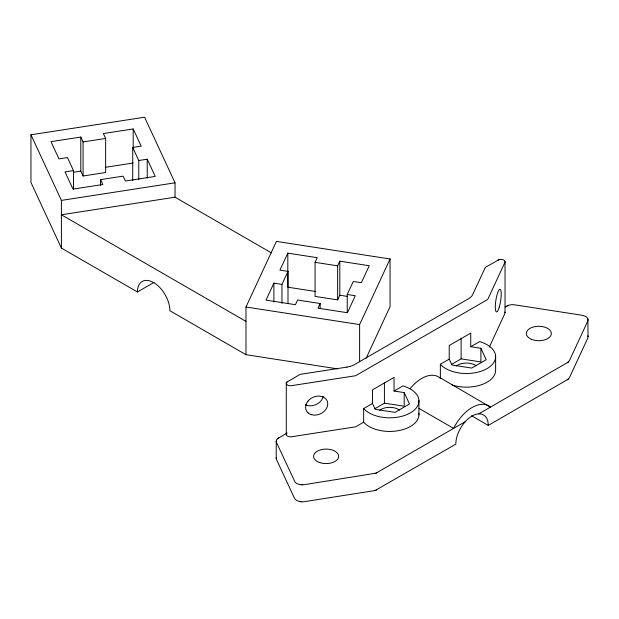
<?xml version="1.0" encoding="UTF-8"?>
<svg xmlns="http://www.w3.org/2000/svg" width="619" height="619" viewBox="0 0 619 619"><rect width="100%" height="100%" fill="white"/><g stroke="black" fill="none" stroke-linecap="round" stroke-linejoin="round"><path stroke-width="0.93" d="M337.649 368.878L245.975 354.695L245.975 307.009L276.422 241.402L390.063 258.982L390.063 306.668L366.108 358.285M347.236 312.471L347.236 294.497L353.279 281.467L361.341 282.713L369.226 265.729L339.808 261.179L339.808 295.24L337.641 299.898L315.079 296.408L315.079 262.34L317.238 257.69L287.82 253.14L279.935 270.124L287.997 271.37L281.954 284.4L273.892 283.146L266.008 300.138L295.425 304.687L297.584 300.029L320.155 303.519L320.155 308.254M320.155 303.519L317.996 308.177L347.414 312.727L355.291 295.743L347.236 294.497M337.641 299.898L337.641 265.83L339.808 261.179M359.616 361.79L359.616 324.588L390.063 258.982M489.327 347.097L505.027 313.144A4.171 2.406 -0.1 0 0 504.733 311.991M277.343 438.84A8.341 4.82 -0.2 0 0 276.492 442.492L295.031 482.077A8.341 4.836 -0.3 0 0 297.631 483.88A8.326 4.828 0 0 0 299.805 484.499L302.242 484.754A8.326 4.828 0 0 0 304.68 484.6L375.957 473.179L465.271 421.655L466.888 419.984A22.949 13.247 -60 0 1 477.172 414.049L478.789 413.848L568.01 362.27L569.449 360.583L587.764 321.114A8.326 4.805 -0.1 0 0 588.042 319.706L587.833 318.77A8.326 4.805 -0.1 0 0 581.868 315.233L514.838 304.85A8.341 4.836 0 0 0 508.493 305.322M471.562 415.775L488.259 425.415L568.01 379.3L569.449 377.621L587.771 338.144A8.333 4.813 0.2 0 0 587.98 336.272L587.833 335.8M308.1 400.996L308.827 400.199A11.459 9.068 -24.8 0 1 311.434 398.156A11.475 9.03 -24.8 0 1 327.745 403.89A11.475 9.03 -24.8 0 1 311.45 414.676M499.022 259.655A4.171 2.406 0 0 1 503.518 259.957A4.171 2.406 0 0 1 504.895 262.441L487.726 299.441L355.608 375.741L291.526 385.66A4.171 2.406 0 0 1 287.224 384.863A4.171 2.406 0 0 1 286.705 382.271L300.091 374.356L346.973 367.098M286.705 382.271L287.495 381.629M278.658 437.834L277.335 438.832L286.705 433.192M567.29 362.749L568.613 361.751M567.29 379.78L568.613 378.782M271.439 252.9L175.038 197.198L175.038 182.822L144.591 117.208L30.95 134.787L30.95 182.481L61.397 248.087L137.449 291.975L154.015 282.426M497.916 260.119L499.022 259.655L485.327 267.385L472.761 294.458A16.69 9.633 0 0 1 468.436 298.776L354.455 364.606A16.682 9.625 0 0 1 346.965 367.09M505.166 307.024L508.501 305.329L506.775 306.096M287.054 433.037A4.171 2.406 0 0 0 287.03 435.799A4.171 2.406 0 0 0 291.534 436.751L355.623 426.831L363.663 422.189L363.655 408.563L372.514 403.449L372.514 389.823L394.032 377.397L394.04 391.022L404.192 392.593L409.492 404.006L395.015 412.37L375.238 409.314L372.514 403.449M394.04 391.022L402.899 385.9A29.201 16.86 0 0 1 410.374 412.873A29.201 16.86 0 0 1 363.663 408.563M419.055 408.447L453.611 428.394A33.372 19.266 -60 0 1 490.457 407.116L440.364 377.892L440.357 364.266L449.216 359.152L449.216 345.526L470.734 333.099L470.742 346.725L480.893 348.296L486.194 359.716L471.717 368.073L451.94 365.017L449.216 359.152M470.742 346.725L479.601 341.611A29.201 16.86 0 0 1 487.076 368.576A29.201 16.86 0 0 1 440.364 364.266M374.766 408.733L384.422 403.155L404.199 406.219L404.192 392.593M451.475 364.436L461.124 358.865L480.901 361.922L480.893 348.296M410.026 388.747A33.372 19.266 -60 0 1 440.101 378.047L440.364 377.892M301.43 501.754L299.836 501.537L301.43 501.754A8.326 4.797 0 0 0 304.672 501.614L375.052 490.558L455.808 444.156A22.949 13.247 -60 0 1 465.271 421.655M375.052 473.527L376.778 472.761M375.052 490.558L376.785 489.791M132.721 180.593L132.721 147.477L141.186 146.161L133.193 128.945L103.373 133.565L105.64 138.447L105.64 172.515L83.07 176.005L83.07 141.937L80.803 137.054L50.982 141.666L58.975 158.882L67.44 157.574L73.483 170.604L73.483 189.53M83.07 141.937L105.64 138.447M73.483 170.604L65.026 171.912L73.011 189.128L102.831 184.516L100.564 179.626L123.135 176.136L125.402 181.027L155.222 176.407L147.229 159.191L138.764 160.507L132.721 147.477M73.352 172.268L80.803 171.115L83.07 176.005M105.238 167.339L133.193 163.014M30.95 134.787L61.397 200.401L175.038 182.822M175.038 197.198L61.397 214.778L245.975 321.385M300.625 484.631L302.242 484.754M315.079 262.34L337.641 265.83M315.342 291.456L287.82 287.201L287.82 253.14M339.808 295.24L347.398 296.416M245.975 307.009L359.616 324.588M440.101 378.047L440.96 378.542M245.975 354.695L169.885 310.715A22.949 13.247 60 0 0 153.674 282.604A22.949 13.247 60 0 0 137.449 291.975M308.1 412.881L308.827 413.453A11.475 9.076 -25.2 0 0 311.427 414.707M587.833 318.77L588.05 336.736M505.027 261.659L505.042 312.757M495.618 356.289L495.626 370.147A29.201 16.868 0 0 1 452.118 384.987M461.116 338.191L461.124 358.865M418.916 400.586L418.924 414.784M384.414 382.488L384.422 403.155M286.28 383.416L286.288 434.507M276.213 441.239L276.221 458.277M287.997 271.37L287.997 303.542M281.954 284.4L281.954 303.318M273.892 283.146L273.892 302.072M147.229 159.191L147.229 178.117M138.764 160.507L138.764 179.425M133.193 128.945L133.193 147.871M100.564 179.626L100.564 185.305M80.803 137.054L80.803 171.115M61.397 200.401L61.397 248.087M418.831 413.26A29.201 16.86 0 0 1 397.599 430.809A29.201 16.86 0 0 1 363.663 422.189M308.076 412.881A11.475 9.076 -25.2 0 1 308.107 400.973M323.219 396.454A11.475 9.061 -25 0 1 309.129 405.785L308.107 405.615A11.459 9.03 -24.7 0 1 305.322 404.625M478.796 413.848A22.949 13.247 -60 0 1 488.259 425.415M456.373 365.976A12.519 7.227 0 0 1 476.189 365.759M379.671 410.273A12.519 7.227 0 0 1 399.487 410.049M299.844 501.537A8.349 4.813 0 0 1 294.458 498.218L276.5 459.522A8.341 4.813 0.2 0 1 276.283 457.642M499.301 307.001A11.475 2.399 -81.1 0 0 500.144 289.29A11.475 2.399 -81.1 0 0 495.332 305.507A11.475 2.399 -81.1 0 0 499.301 307.001M531.559 339.359A12.512 7.211 0.1 0 0 551.281 334.206A12.512 7.211 0.1 0 0 533.64 326.925A12.512 7.211 0.1 0 0 531.559 339.359M319.837 462.61A12.519 7.242 -0.1 0 0 338.639 456.335A12.519 7.242 -0.1 0 0 319.884 450.067A12.519 7.242 -0.1 0 0 319.837 462.61"/></g></svg>
